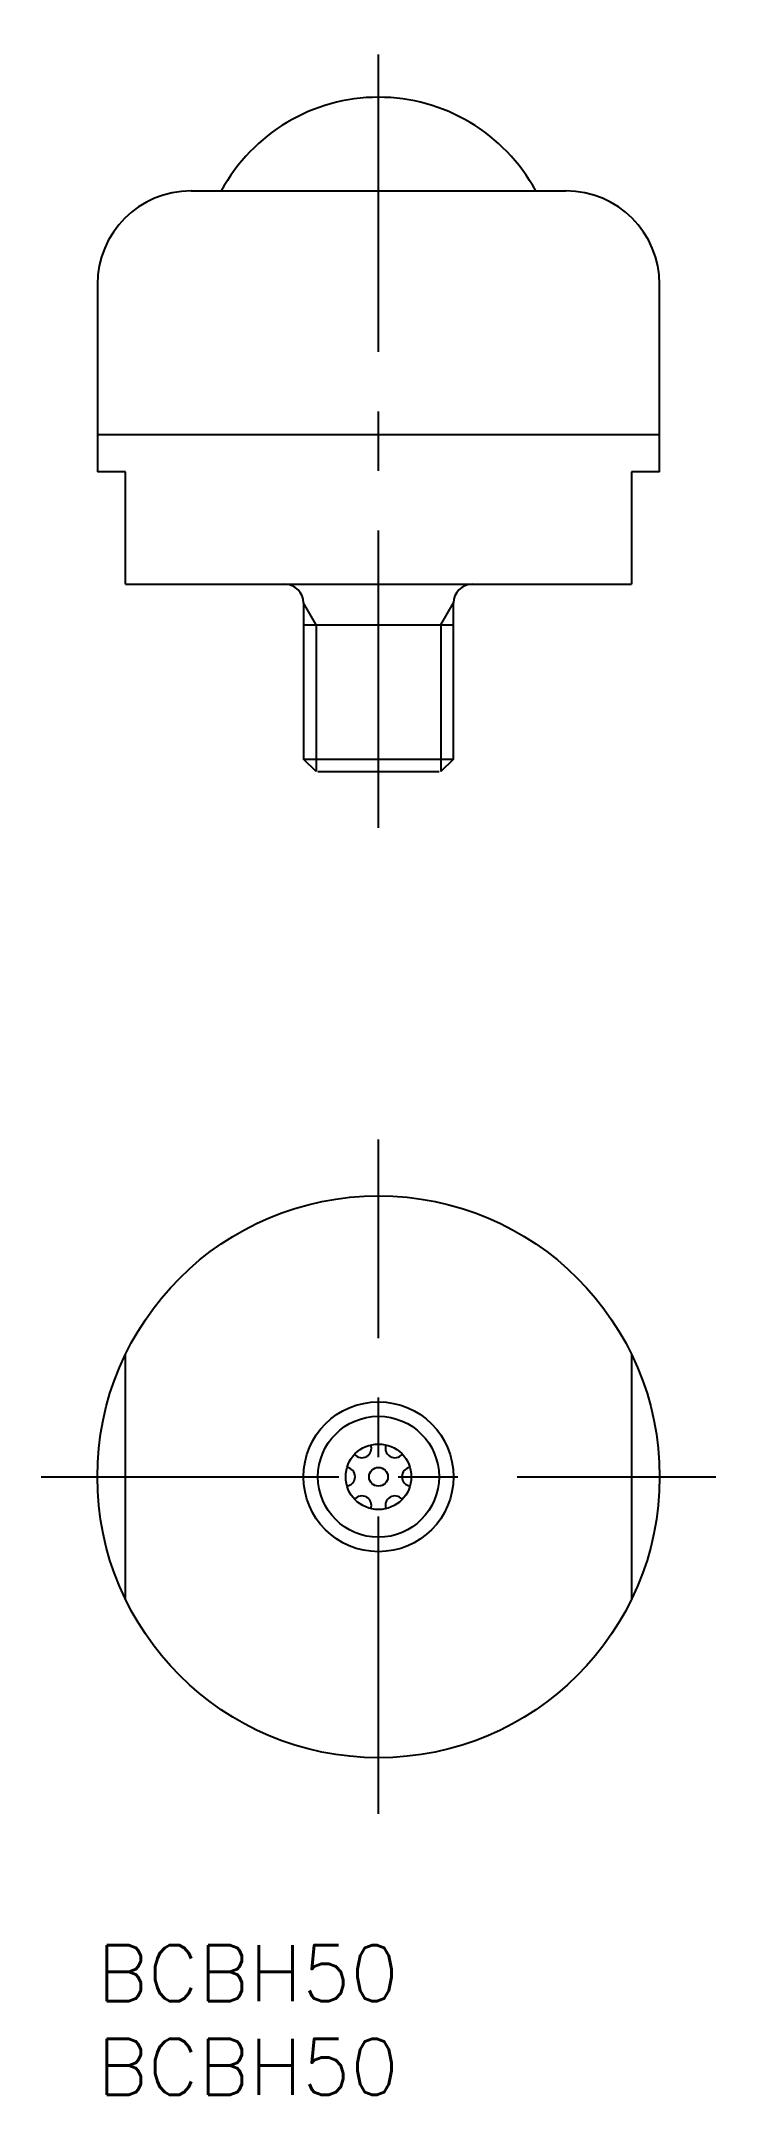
# Model space of a CAD drawing. Extents: x -3 to 33, y -8 to 102.
import ezdxf

# ---------------------------------------------------------------- set-up
doc = ezdxf.new("R2010")
doc.units = 0
doc.header["$LTSCALE"] = 0.5
doc.linetypes.add('CENTER', pattern=[50.8, 31.75, -6.35, 6.35, -6.35])
for name, color, linetype in [('MSM_CENTER', 1, 'CENTER'), ('MSM_CONTINUOUS', 7, 'CONTINUOUS'), ('MSM_NARROW', 5, 'CONTINUOUS'), ('MSM_PART_NUMBER', 7, 'CONTINUOUS')]:
    doc.layers.add(name, color=color, linetype=linetype)
doc.styles.get("Standard").update_dxf_attribs({"font": 'txt.shx', "height": 3, "bigfont": 'bigfont.shx'})

# ---------------------------------------------------------------- blocks, each defined once
blk = doc.blocks.new('*U17')
at = {"layer": 'MSM_PART_NUMBER'}
blk.add_text('BCBH50', height=3, dxfattribs=at).set_placement((0, -3))
blk = doc.blocks.new('*U18')
at = {"layer": 'MSM_PART_NUMBER'}
blk.add_text('BCBH50', height=3, dxfattribs=at).set_placement((0, -8))

msp = doc.modelspace()

# ---------------------------------------------------------------- linework, layer by layer
at = {"layer": 'MSM_CENTER'}
for p, q in [((15, 59.65), (15, 101.65)), ((15, 7), (15, 43)), ((-3, 25), (33, 25))]:
    msp.add_line(p, q, dxfattribs=at)
at = {"layer": 'MSM_CONTINUOUS'}
for p, q in [((5, 93.65), (25, 93.65)), ((0, 88.65), (0, 78.65)), ((30, 78.65), (30, 88.65)), ((0, 80.65), (30, 80.65)), ((1.5, 78.65), (0, 78.65)), ((1.5, 72.65), (1.5, 78.65)), ((28.5, 78.65), (28.5, 72.65)), ((30, 78.65), (28.5, 78.65)), ((1.5, 72.65), (28.5, 72.65)), ((11, 71.65), (11, 63.32)), ((19, 63.32), (19, 71.65)), ((11, 70.48), (19, 70.48)), ((11.68, 62.65), (11, 63.32)), ((11, 63.32), (19, 63.32)), ((11.77, 62.65), (18.23, 62.65)), ((19, 63.32), (18.32, 62.65)), ((1.5, 18.46), (1.5, 31.54)), ((28.5, 31.54), (28.5, 18.46))]:
    msp.add_line(p, q, dxfattribs=at)
for radius in [15, 4, 1.75, 0.5]:
    msp.add_circle((15, 25), radius, dxfattribs=at)
for centre, radius, start, end in [((15, 89.12), 9.53, 28.3636, 151.6364), ((5, 88.65), 5, 90, 180), ((25, 88.65), 5, 0, 90), ((10, 71.65), 1, 0, 90), ((20, 71.65), 1, 90, 180), ((14.12, 26.52), 0.5, 218.2132, 21.7868), ((15.87, 26.52), 0.5, 158.2132, 321.7868), ((13.25, 25), 0.5, 278.2132, 81.7868), ((16.75, 25), 0.5, 98.2132, 261.7868), ((14.12, 23.48), 0.5, 338.2132, 141.7868), ((15.87, 23.48), 0.5, 38.2132, 201.7868)]:
    msp.add_arc(centre, radius, start, end, dxfattribs=at)
at = {"layer": 'MSM_NARROW'}
for p, q in [((11.68, 70.48), (11, 71.65)), ((18.32, 70.48), (19, 71.65)), ((11.68, 70.48), (11.68, 62.65)), ((18.32, 70.48), (18.32, 62.65))]:
    msp.add_line(p, q, dxfattribs=at)
msp.add_circle((15, 25), 3.23, dxfattribs=at)

# ---------------------------------------------------------------- block references
at = {"layer": 'MSM_CONTINUOUS'}
for name in ['*U17', '*U18']:
    msp.add_blockref(name, (0, 0), dxfattribs=at)

doc.saveas('drawing.dxf')
